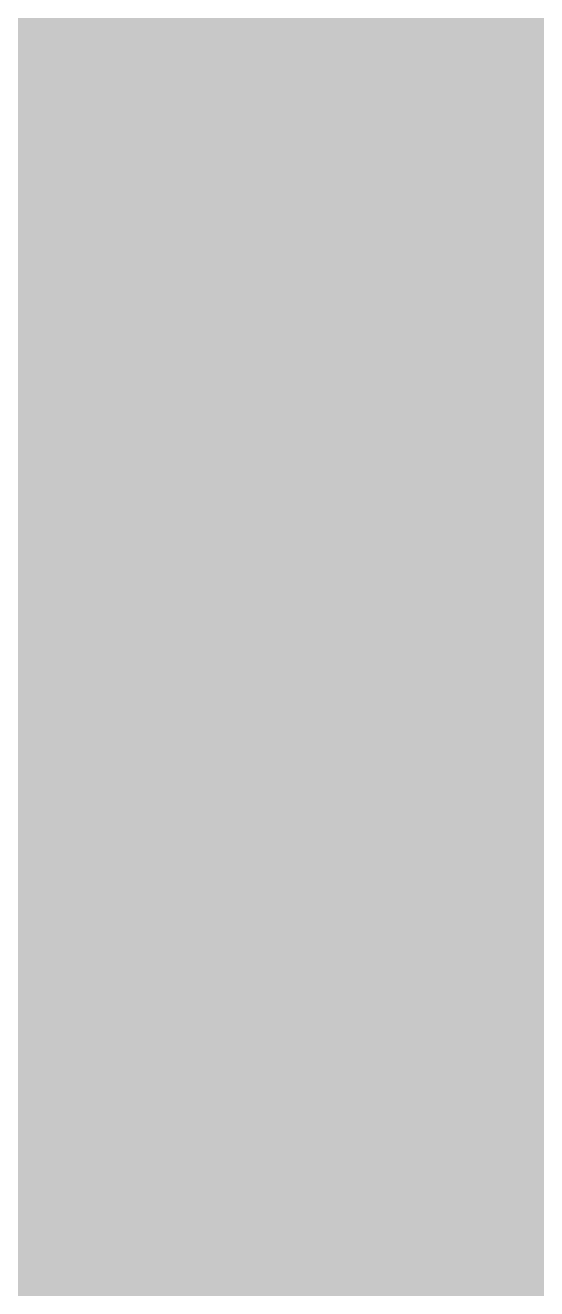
# Model space of a CAD drawing. Header units: millimetres. Extents: x -176651 to 388869, y -469666 to 486614.
# Drawn here: x 210177 to 214848, y 191082 to 202621 of the extents above; entities that cross this region are included whole.
import ezdxf

# ---------------------------------------------------------------- set-up
doc = ezdxf.new("R2010")
doc.units = ezdxf.units.MM
doc.layers.add('ad-Road', color=8, linetype='Continuous')
doc.layers.add('ad-Road Hatch', color=8, linetype='Continuous')

# ---------------------------------------------------------------- blocks, each defined once
blk = doc.blocks.new('A$C4fb60e89')
at = {"layer": 'ad-Road Hatch', "ltscale": 5, "transparency": 33554687}
h = blk.add_hatch(dxfattribs=at)
h.set_pattern_fill('AR-HBONE', color=256, scale=15)
h.set_pattern_definition([(45, (-193247.7, -428758.8), (0, 2155.2615), [4572, -1524]), (135, (-192170.1, -427681.1), (2e-13, 2155.2615), [4572, -1524])])
h.paths.add_polyline_path([(175594, -250241), (169178, -249341), (167473, -249057), (167473, -138694), (101313, -138694), (101313, -199954), (101308, -237995), (101040, -268291), (101008, -280968), (101066, -293684), (101243, -311127), (100910, -319344), (100949, -333937), (100669, -366960), (100727, -390983), (100669, -404586), (100538, -420418), (100467, -428759), (92426, -427265), (92163, -427209), (92163, -321454), (24803, -321454), (24803, -412961), (15653, -411029), (15654, -321452), (-19535, -321452), (-34427, -319477), (-65207, -315395), (-171770, -301268), (-185854, -298333), (-193248, -296832), (-193244, -292908), (-191914, -285219), (-191839, -284679), (-183397, -286393), (-169723, -289243), (-53141, -304698), (-18730, -309262), (15653, -309262), (15653, 703), (24803, 1115), (24803, -129544), (92163, -129544), (92163, 15133), (101313, 17713), (101313, -129544), (167473, -129544), (167473, 35552), (175738, 37855), (175849, 28595), (175836, 25947), (175777, 14040), (175855, 2316), (175660, -18036), (175731, -34039), (175718, -46839), (175673, -63402), (175816, -82072), (175542, -106356), (175490, -124641), (175575, -145019), (175731, -168892), (175797, -181269), (175797, -192667), (175744, -208200), (175829, -223277), (175888, -234871)])
h.paths.add_polyline_path([(24803, -309264), (92163, -309264), (92163, -138694), (24803, -138694)], flags=16)

msp = doc.modelspace()

# ---------------------------------------------------------------- block references
at = {"layer": 'ad-Road', "ltscale": 5}
msp.add_blockref('A$C4fb60e89', (191839, 428759), dxfattribs=at)

doc.saveas('drawing.dxf')
